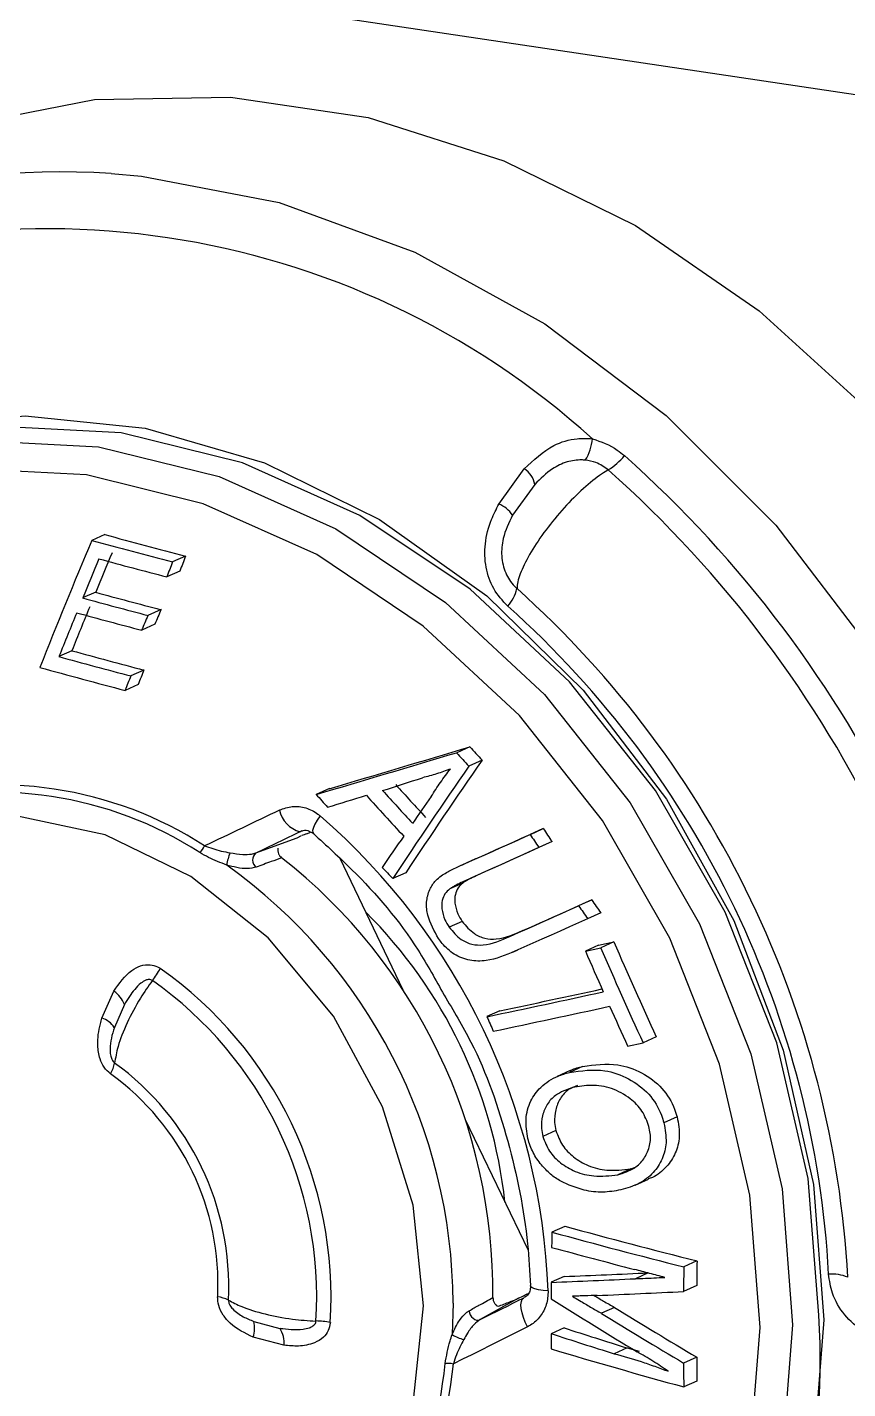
# Model space of a CAD drawing. Header units: millimetres. Extents: x 12 to 854, y 4 to 555.
# Drawn here: x 696.55 to 702.7, y 403.74 to 413.95 of the extents above; entities that cross this region are included whole.
import ezdxf

# ---------------------------------------------------------------- set-up
doc = ezdxf.new("R2010")
doc.units = ezdxf.units.MM

msp = doc.modelspace()

# ---------------------------------------------------------------- linework, layer by layer
at = {"color": 7, "linetype": 'Continuous', "lineweight": 25}
for p, q in [((671.456, 418.12), (719.648, 410.919)), ((700.088, 410.373), (700.278, 410.637)), ((700.357, 410.52), (700.19, 410.289)), ((697.133, 410.144), (697.034, 410.1)), ((697.738, 409.983), (697.639, 409.939)), ((697.696, 409.871), (697.597, 409.827)), ((697.064, 409.713), (696.966, 409.669)), ((697.554, 409.582), (697.456, 409.538)), ((697.507, 409.472), (697.409, 409.428)), ((696.886, 409.274), (696.788, 409.23)), ((697.426, 409.129), (697.328, 409.085)), ((697.382, 409.02), (697.284, 408.976)), ((699.869, 408.553), (699.771, 408.509)), ((699.961, 408.453), (699.862, 408.409)), ((698.816, 408.24), (698.718, 408.196)), ((698.611, 407.923), (698.596, 407.917)), ((698.647, 407.901), (698.676, 407.915)), ((700.42, 407.941), (700.321, 407.897)), ((698.265, 407.758), (698.576, 407.872)), ((698.576, 407.872), (698.608, 407.888)), ((700.486, 407.843), (700.387, 407.799)), ((698.894, 407.718), (699.368, 406.733)), ((699.879, 407.699), (699.781, 407.655)), ((699.913, 407.714), (699.815, 407.67)), ((699.879, 407.698), (699.913, 407.714)), ((699.389, 407.61), (699.291, 407.566)), ((699.916, 407.586), (699.818, 407.542)), ((699.817, 407.532), (699.719, 407.488)), ((700.784, 407.407), (700.685, 407.362)), ((700.852, 407.309), (700.753, 407.265)), ((699.812, 407.244), (699.715, 407.201)), ((700.268, 407.177), (700.17, 407.133)), ((700.834, 407.067), (700.95, 407.092)), ((700.95, 407.092), (700.851, 407.048)), ((700.191, 407.014), (700.23, 407.031)), ((700.834, 407.067), (700.736, 407.023)), ((700.736, 407.023), (700.851, 407.048)), ((697.111, 406.521), (697.201, 406.722)), ((697.279, 406.621), (697.204, 406.451)), ((700.095, 406.575), (699.997, 406.531)), ((701.268, 406.38), (701.169, 406.336)), ((701.053, 406.311), (701.169, 406.336)), ((700.715, 406.157), (700.617, 406.113)), ((700.623, 406.127), (700.525, 406.083)), ((699.835, 405.761), (700.306, 404.781)), ((701.424, 405.779), (701.325, 405.735)), ((700.515, 405.677), (700.417, 405.633)), ((701.077, 405.39), (700.979, 405.346)), ((701.077, 405.39), (701.111, 405.404)), ((701.11, 405.268), (701.209, 405.312)), ((700.582, 404.959), (700.485, 404.915)), ((701.573, 404.7), (701.474, 404.655)), ((700.578, 404.584), (700.48, 404.54)), ((700.235, 404.42), (700.267, 404.436)), ((701.571, 404.516), (701.472, 404.472)), ((700.235, 404.42), (699.946, 404.26)), ((700.954, 404.352), (700.856, 404.308)), ((698.25, 404.247), (698.445, 404.195)), ((698.476, 404.068), (698.245, 404.129)), ((700.577, 404.198), (700.479, 404.155)), ((701.049, 404.049), (700.951, 404.005)), ((701.049, 404.049), (701.139, 404.023)), ((701.571, 403.98), (701.472, 403.935)), ((701.573, 403.8), (701.474, 403.756))]:
    msp.add_line(p, q, dxfattribs=at)
at = {"color": 8, "linetype": 'Continuous', "lineweight": 25}
for p, q in [((701.206, 404.61), (701.111, 404.567)), ((699.744, 404.383), (699.737, 404.149))]:
    msp.add_line(p, q, dxfattribs=at)
at = {"color": 7, "linetype": 'Continuous', "lineweight": 25, "flags": 128}
for points in [[(694.548, 412.514), (695.14, 412.853), (696.069, 413.213), (697.055, 413.405), (698.074, 413.424), (699.106, 413.27), (700.125, 412.946), (701.111, 412.46), (702.04, 411.822), (702.892, 411.047), (703.648, 410.151), (704.291, 409.156), (704.807, 408.083), (705.184, 406.956), (705.413, 405.8), (705.49, 404.641)], [(691.967, 406.816), (692.065, 407.316), (692.365, 408.219), (692.805, 409.031), (693.371, 409.729), (694.048, 410.292), (694.816, 410.704), (695.652, 410.954), (696.534, 411.034), (697.434, 410.943), (698.329, 410.681), (699.191, 410.258), (699.996, 409.685), (700.72, 408.979), (701.344, 408.16), (701.849, 407.251), (702.22, 406.279), (702.447, 405.272), (702.524, 404.259)], [(702.486, 404.293), (702.407, 405.318), (702.171, 406.335), (701.785, 407.314), (701.263, 408.225), (700.618, 409.041), (699.871, 409.735), (699.045, 410.288), (698.165, 410.683), (697.256, 410.908), (696.348, 410.955), (695.468, 410.823), (694.642, 410.517), (694.139, 410.224)], [(691.88, 405.775), (691.959, 406.772), (692.194, 407.714), (692.578, 408.574), (693.098, 409.325), (693.739, 409.945), (694.483, 410.414), (695.305, 410.719), (696.181, 410.85), (697.085, 410.803), (697.989, 410.58), (698.865, 410.187), (699.687, 409.636), (700.43, 408.945), (701.072, 408.133), (701.592, 407.227), (701.976, 406.252), (702.211, 405.24), (702.29, 404.22), (702.211, 403.224)], [(702.046, 404.202), (701.969, 405.192), (701.741, 406.175), (701.369, 407.12), (700.864, 408.001), (700.241, 408.788), (699.52, 409.459), (698.722, 409.994), (697.871, 410.375), (696.994, 410.592), (696.116, 410.637), (695.266, 410.51), (694.468, 410.214), (693.746, 409.759), (693.124, 409.157), (692.618, 408.428), (692.246, 407.593), (692.018, 406.679), (691.942, 405.712), (692.018, 404.722), (692.246, 403.739)], [(699.522, 404.364), (699.444, 405.118), (699.215, 405.855), (698.846, 406.535), (698.358, 407.122), (697.778, 407.582), (697.135, 407.893), (696.466, 408.036), (695.805, 408.005), (695.189, 407.801), (694.651, 407.435), (694.22, 406.926), (693.919, 406.303), (693.765, 405.598), (693.765, 404.85), (693.919, 404.099), (694.22, 403.386)], [(699.815, 407.67), (699.878, 407.698), (699.941, 407.726), (700.004, 407.755), (700.068, 407.783), (700.131, 407.811), (700.194, 407.84), (700.258, 407.868), (700.321, 407.897)], [(699.913, 407.714), (699.977, 407.742), (700.04, 407.77), (700.103, 407.799), (700.166, 407.827), (700.23, 407.855), (700.293, 407.884), (700.357, 407.912), (700.42, 407.941)], [(700.387, 407.799), (700.316, 407.766), (700.244, 407.734), (700.173, 407.702), (700.102, 407.67), (700.031, 407.638), (699.96, 407.606), (699.889, 407.574), (699.818, 407.542)], [(700.486, 407.843), (700.414, 407.811), (700.343, 407.778), (700.272, 407.746), (700.2, 407.714), (700.129, 407.682), (700.058, 407.65), (699.987, 407.618), (699.916, 407.586)], [(700.268, 407.177), (700.333, 407.205), (700.397, 407.234), (700.461, 407.263), (700.526, 407.291), (700.59, 407.32), (700.655, 407.349), (700.719, 407.378), (700.784, 407.407)], [(700.17, 407.133), (700.234, 407.161), (700.299, 407.19), (700.363, 407.218), (700.427, 407.247), (700.492, 407.276), (700.556, 407.305), (700.621, 407.333), (700.685, 407.362)], [(700.753, 407.265), (700.684, 407.234), (700.616, 407.204), (700.547, 407.173), (700.479, 407.142), (700.41, 407.112), (700.342, 407.082), (700.274, 407.051), (700.206, 407.021)], [(699.946, 404.26), (699.987, 404.28), (700.028, 404.301), (700.069, 404.321), (700.11, 404.342), (700.151, 404.362), (700.192, 404.383), (700.233, 404.404), (700.275, 404.424)], [(700.302, 404.207), (700.285, 404.242), (700.271, 404.277), (700.261, 404.311), (700.255, 404.343), (700.253, 404.372), (700.256, 404.395), (700.263, 404.413), (700.275, 404.424)], [(699.444, 403.632), (699.522, 404.364)], [(699.865, 404.327), (699.867, 404.311), (699.873, 404.296), (699.882, 404.282), (699.894, 404.27), (699.907, 404.262), (699.92, 404.257), (699.934, 404.256), (699.946, 404.26)], [(702.524, 404.259), (702.447, 403.269), (702.22, 402.329), (701.849, 401.469), (701.344, 400.711), (700.72, 400.078), (699.996, 399.589), (699.191, 399.256), (698.329, 399.091), (697.434, 399.097), (696.534, 399.274), (695.652, 399.617), (695.037, 399.967)], [(700.302, 404.207), (700.232, 404.172), (700.163, 404.137), (700.093, 404.102), (700.023, 404.067), (699.954, 404.032), (699.884, 403.997), (699.815, 403.963), (699.746, 403.928)], [(701.969, 403.235), (702.046, 404.202)]]:
    msp.add_lwpolyline(points, dxfattribs=at)
at = {"color": 8, "linetype": 'Continuous', "lineweight": 25, "flags": 128}
for points in [[(697.179, 412.851), (697.407, 412.831), (698.441, 412.633), (699.457, 412.261), (700.432, 411.725), (701.341, 411.038), (702.164, 410.215), (702.882, 409.276), (703.477, 408.243), (703.936, 407.14), (704.248, 405.993), (704.406, 404.828), (704.406, 403.674), (704.248, 402.557), (703.936, 401.503), (703.477, 400.537), (702.945, 399.759)], [(698.746, 408.036), (698.725, 408.004), (698.708, 407.975), (698.697, 407.948), (698.691, 407.927), (698.692, 407.911), (698.697, 407.903)], [(700.457, 404.476), (700.419, 404.479), (700.385, 404.483), (700.358, 404.49), (700.338, 404.498), (700.327, 404.507), (700.324, 404.515)]]:
    msp.add_lwpolyline(points, dxfattribs=at)
at = {"color": 7, "linetype": 'Continuous', "lineweight": 25}
for centre, radius, start, end in [((696.824, 407.084), 5.778, 86.4781, 165.8096), ((696.702, 406.343), 6.093, 47.8798, 115.1226), ((700.441, 410.89), 0.349, 327.4526, 355.5432), ((700.641, 411.053), 0.501, 302.2076, 320.7147), ((695.156, 404.13), 8.839, 2.9629, 48.3632), ((700.17, 410.479), 0.192, 12.457, 55.539), ((695.113, 404.11), 8.722, 2.9629, 48.3632), ((700.006, 410.17), 0.219, 33.0493, 68.1943), ((708.807, 452.749), 44.175, 254.6766, 255.4885), ((743.005, 390.729), 49.885, 157.1499, 158.3305), ((708.826, 453.145), 44.63, 254.6806, 255.4842), ((743.435, 390.513), 50.262, 157.2342, 157.5967), ((743.128, 390.673), 49.844, 157.177, 157.5429), ((708.85, 453.22), 44.828, 254.7885, 255.4621), ((743.392, 392.658), 48.907, 159.3081, 159.4481), ((743.084, 392.799), 48.493, 159.2459, 159.3872), ((699.945, 409.803), 0.285, 317.0058, 347.0959), ((695.242, 404.169), 7.473, 3.1337, 48.1924), ((708.768, 452.859), 44.773, 254.7168, 255.3661), ((708.749, 452.465), 44.321, 254.7132, 255.3691), ((742.882, 390.753), 49.659, 157.7467, 158.1556), ((742.581, 390.911), 49.247, 157.6942, 158.1068), ((708.739, 452.73), 44.76, 254.6904, 255.337), ((744.14, 389.397), 50.844, 156.664, 156.7984), ((743.835, 389.564), 50.424, 156.6101, 156.7457), ((695.322, 404.205), 7.249, 3.1337, 48.1924), ((708.681, 452.441), 44.818, 254.6109, 255.3259), ((708.663, 452.05), 44.368, 254.6062, 255.3285), ((708.603, 452.122), 44.606, 254.4501, 255.3005), ((742.959, 390.808), 49.081, 158.0815, 158.2191), ((743.257, 390.651), 49.491, 158.1315, 158.2679), ((632.2, 633.688), 235.098, 286.43548, 286.70313), ((632.752, 632.074), 233.38, 286.4436, 286.71355), ((726.123, 432.65), 35.739, 222.4924, 222.7099), ((725.954, 432.447), 35.374, 222.4907, 222.7105), ((752.064, 372.415), 63.408, 145.41296, 146.33326), ((751.73, 372.697), 62.917, 145.36734, 146.29591), ((612.68, 677.787), 283.111, 287.7978, 287.86129), ((696.316, 405.396), 2.816, 57.1267, 105.8757), ((696.331, 405.413), 2.855, 57.1267, 105.8757), ((725.841, 432.341), 35.923, 222.1677, 222.6983), ((725.673, 432.14), 35.561, 222.1627, 222.6987), ((725.344, 431.855), 35.619, 221.6226, 221.8264), ((624.247, 649.868), 253.002, 287.13865, 287.20765), ((725.783, 432.277), 35.951, 222.0649, 222.7269), ((752.592, 371.122), 64.681, 145.04415, 145.26097), ((805.042, 184.781), 247.438, 115.51923, 115.66338), ((698.653, 408.126), 0.216, 192.3138, 254.7813), ((695.493, 404.282), 4.968, 2.2373, 49.0888), ((805.168, 184.68), 247.37, 115.51958, 115.60467), ((729.745, 427.54), 35.378, 213.7266, 213.9178), ((729.544, 427.381), 35.016, 213.7231, 213.9163), ((697.737, 407.877), 0.158, 312.7453, 335.2263), ((751.777, 371.691), 63.687, 145.36871, 145.62414), ((698.342, 407.634), 0.297, 155.048, 173.4616), ((698.308, 407.706), 0.0678, 129.5431, 233.2294), ((695.919, 404.473), 4.123, 359.3336, 51.9925), ((695.685, 404.366), 4.059, 0.2459, 54.4274), ((725.911, 432.37), 36.385, 222.7963, 222.9776), ((729.806, 427.56), 35.334, 214.777, 214.9694), ((696.534, 404.75), 3.62, 6.2122, 45.1139), ((730.008, 427.719), 35.696, 214.7698, 214.9602), ((733.076, 421.008), 35.011, 203.4202, 204.6967), ((733.256, 421.088), 35.431, 203.3882, 203.9278), ((733.307, 421.111), 35.372, 203.426, 204.6895), ((697.042, 407.157), 0.571, 321.4631, 332.4052), ((695.816, 404.427), 3.013, 356.4135, 54.9126), ((695.823, 404.43), 2.898, 356.4135, 54.9126), ((697.095, 406.559), 0.194, 18.6971, 57.0738), ((668.497, 555.855), 152.611, 281.91222, 282.24705), ((668.841, 554.537), 151.227, 281.92724, 282.22371), ((668.476, 555.962), 152.836, 281.92055, 282.25511), ((733.251, 421.086), 35.426, 204.1204, 204.6492), ((697.056, 406.352), 0.177, 33.6922, 71.7909), ((732.832, 420.9), 35.841, 203.6352, 203.8256), ((696.92, 406.243), 0.292, 331.1928, 348.2543), ((695.992, 404.507), 2.07, 357.2292, 54.0969), ((696.035, 404.526), 1.946, 357.2292, 54.0969), ((714.666, 456.662), 53.586, 254.7629, 255.8579), ((737.917, 404.255), 37.438, 178.9895, 179.164), ((714.722, 457.029), 54.023, 254.7201, 255.8052), ((714.623, 456.671), 53.762, 254.7507, 255.4364), ((738.168, 404.185), 36.697, 179.266, 179.5527), ((737.898, 404.229), 36.328, 179.2585, 179.5481), ((737.438, 404.26), 36.959, 179.5666, 179.7588), ((697.033, 492.316), 87.844, 272.24858, 272.66036), ((697.116, 491.712), 87.197, 272.27542, 272.69078), ((702.584, 404.297), 0.305, 66.8597, 94.5198), ((697.93, 404.133), 0.303, 64.6749, 80.7994), ((697, 493.572), 89.213, 272.45692, 272.87328), ((723.141, 440.466), 42.581, 237.8457, 238.8659), ((723.159, 440.479), 42.406, 238.425, 239.3979), ((698.072, 404.195), 0.184, 339.0401, 16.2819), ((698.71, 403.626), 0.624, 79.5094, 89.5153), ((697.657, 403.964), 4.84, 286.4346, 3.8998), ((697.682, 403.915), 6.264, 297.7283, 3.6839), ((723.297, 440.742), 42.791, 238.3705, 239.334), ((698.273, 404.085), 0.204, 354.9486, 32.6688), ((699.883, 404.369), 0.264, 236.4774, 257.283), ((736.928, 404.261), 36.449, 180.1668, 180.3465), ((716.277, 452.96), 51.298, 252.0639, 252.6166), ((716.206, 452.616), 50.878, 252.1097, 252.6676), ((715.575, 454.839), 52.994, 253.4499, 254.568), ((696.796, 404.205), 2.901, 306.8193, 354.5929), ((696.818, 404.205), 2.941, 306.8193, 354.5929), ((699.706, 403.759), 0.173, 76.687, 97.2586), ((737.205, 404.185), 35.734, 180.4008, 180.6892), ((736.935, 404.23), 35.365, 180.4049, 180.6964)]:
    msp.add_arc(centre, radius, start, end, dxfattribs=at)
for major_axis, ratio, start_param, end_param in [((36.889, 12.519), 0.010464, 2.036951, 2.038116), ((33.705, 19.147), 0.004578, 4.246023, 4.247189)]:
    msp.add_ellipse((715.344, 413.183), major_axis=major_axis, ratio=ratio, start_param=start_param, end_param=end_param, dxfattribs=at)
for points, knots in [([(700.278, 410.637), (700.348, 410.702), (700.463, 410.811), (700.652, 410.869), (700.75, 410.865), (700.789, 410.863)], [0, 0, 0, 0, 0.482423, 0.798085, 1, 1, 1, 1]), ([(700.789, 410.863), (700.854, 410.84), (700.94, 410.809), (701.011, 410.75), (701.029, 410.736)], [0, 0, 0, 0, 0.752088, 1, 1, 1, 1]), ([(700.735, 410.702), (700.726, 410.703), (700.681, 410.706), (700.595, 410.693), (700.47, 410.634), (700.399, 410.563), (700.357, 410.52)], [0, 0, 0, 0, 0.062362, 0.319774, 0.595585, 1, 1, 1, 1]), ([(700.908, 410.629), (700.878, 410.65), (700.826, 410.687), (700.762, 410.698), (700.735, 410.702)], [0, 0, 0, 0, 0.567652, 1, 1, 1, 1]), ([(700.908, 410.629), (700.892, 410.619), (700.835, 410.585), (700.722, 410.495), (700.575, 410.348), (700.437, 410.18), (700.323, 410.011), (700.247, 409.861), (700.224, 409.777), (700.224, 409.743), (700.224, 409.739)], [0, 0, 0, 0, 0.062589, 0.214629, 0.366687, 0.51878, 0.670909, 0.82306, 0.975209, 1, 1, 1, 1]), ([(700.154, 409.608), (700.116, 409.649), (700.04, 409.732), (699.983, 409.899), (699.978, 410.08), (700.02, 410.242), (700.068, 410.335), (700.088, 410.373)], [0, 0, 0, 0, 0.205574, 0.410977, 0.620907, 0.847176, 1, 1, 1, 1]), ([(700.19, 410.289), (700.162, 410.232), (700.116, 410.137), (700.102, 409.983), (700.131, 409.857), (700.182, 409.778), (700.217, 409.745), (700.224, 409.739)], [0, 0, 0, 0, 0.318628, 0.535708, 0.753949, 0.95248, 1, 1, 1, 1]), ([(699.725, 408.387), (699.69, 408.375), (699.638, 408.355), (699.568, 408.336), (699.532, 408.326), (699.514, 408.322)], [0, 0, 0, 0, 0.498901, 0.749381, 1, 1, 1, 1]), ([(699.58, 408.181), (699.603, 408.217), (699.637, 408.27), (699.686, 408.338), (699.712, 408.371), (699.725, 408.387)], [0, 0, 0, 0, 0.499124, 0.749399, 1, 1, 1, 1]), ([(698.442, 408.08), (698.474, 408.091), (698.537, 408.113), (698.64, 408.101), (698.709, 408.067), (698.741, 408.041), (698.746, 408.036)], [0, 0, 0, 0, 0.314204, 0.628521, 0.939871, 1, 1, 1, 1]), ([(698.611, 407.921), (698.613, 407.923), (698.631, 407.931), (698.659, 407.928), (698.686, 407.91), (698.697, 407.902)], [0, 0, 0, 0, 0.102269, 0.659177, 1, 1, 1, 1]), ([(698.697, 407.903), (698.794, 407.814), (699.08, 407.554), (699.425, 407.153), (699.614, 406.806), (699.676, 406.693)], [0, 0, 0, 0, 0.257281, 0.755993, 1, 1, 1, 1]), ([(697.88, 407.811), (697.921, 407.797), (697.983, 407.776), (698.05, 407.763), (698.072, 407.759)], [0, 0, 0, 0, 0.66487, 1, 1, 1, 1]), ([(698.431, 407.793), (698.43, 407.787), (698.429, 407.773), (698.434, 407.752), (698.444, 407.734), (698.454, 407.726), (698.458, 407.722)], [0, 0, 0, 0, 0.258453, 0.516921, 0.775244, 1, 1, 1, 1]), ([(698.047, 407.667), (698, 407.685), (697.929, 407.713), (697.866, 407.748), (697.844, 407.761)], [0, 0, 0, 0, 0.651575, 1, 1, 1, 1]), ([(698.072, 407.759), (698.104, 407.754), (698.16, 407.745), (698.226, 407.747), (698.254, 407.755), (698.265, 407.758)], [0, 0, 0, 0, 0.449388, 0.79343, 1, 1, 1, 1]), ([(698.458, 407.722), (698.432, 407.712), (698.369, 407.689), (698.305, 407.666), (698.268, 407.652)], [0, 0, 0, 0, 0.410381, 1, 1, 1, 1]), ([(698.268, 407.652), (698.246, 407.647), (698.204, 407.637), (698.125, 407.646), (698.072, 407.661), (698.047, 407.667)], [0, 0, 0, 0, 0.348734, 0.695761, 1, 1, 1, 1]), ([(699.635, 407.117), (699.603, 407.173), (699.554, 407.258), (699.54, 407.39), (699.563, 407.482), (699.606, 407.548), (699.641, 407.576), (699.655, 407.587)], [0, 0, 0, 0, 0.36167, 0.54636, 0.732868, 0.893698, 1, 1, 1, 1]), ([(699.655, 407.587), (699.681, 407.603), (699.719, 407.626), (699.774, 407.651), (699.801, 407.664), (699.815, 407.67)], [0, 0, 0, 0, 0.497162, 0.748514, 1, 1, 1, 1]), ([(699.916, 407.586), (699.899, 407.578), (699.874, 407.566), (699.84, 407.548), (699.825, 407.538), (699.817, 407.532)], [0, 0, 0, 0, 0.498706, 0.748894, 1, 1, 1, 1]), ([(699.719, 407.488), (699.706, 407.477), (699.68, 407.454), (699.659, 407.4), (699.658, 407.332), (699.677, 407.262), (699.703, 407.219), (699.715, 407.201)], [0, 0, 0, 0, 0.167081, 0.33589, 0.535432, 0.795957, 1, 1, 1, 1]), ([(699.818, 407.542), (699.801, 407.534), (699.776, 407.522), (699.742, 407.504), (699.727, 407.494), (699.719, 407.488)], [0, 0, 0, 0, 0.4987051, 0.7488926, 1, 1, 1, 1]), ([(699.817, 407.532), (699.804, 407.521), (699.778, 407.498), (699.757, 407.444), (699.755, 407.376), (699.775, 407.305), (699.801, 407.263), (699.812, 407.244)], [0, 0, 0, 0, 0.167211, 0.33615, 0.535712, 0.796176, 1, 1, 1, 1]), ([(699.715, 407.201), (699.743, 407.167), (699.79, 407.111), (699.884, 407.069), (700.013, 407.064), (700.105, 407.104), (700.17, 407.133)], [0, 0, 0, 0, 0.245003, 0.41349, 0.582317, 1, 1, 1, 1]), ([(699.812, 407.244), (699.841, 407.211), (699.888, 407.155), (699.982, 407.113), (700.111, 407.108), (700.203, 407.148), (700.268, 407.177)], [0, 0, 0, 0, 0.244928, 0.413368, 0.582146, 1, 1, 1, 1]), ([(700.206, 407.021), (700.136, 406.991), (700.028, 406.945), (699.868, 406.947), (699.751, 406.992), (699.677, 407.059), (699.644, 407.104), (699.635, 407.117)], [0, 0, 0, 0, 0.359351, 0.552775, 0.746641, 0.930472, 1, 1, 1, 1]), ([(697.201, 406.722), (697.241, 406.78), (697.296, 406.86), (697.399, 406.915), (697.467, 406.925), (697.518, 406.911), (697.542, 406.897), (697.548, 406.893)], [0, 0, 0, 0, 0.470858, 0.643843, 0.818186, 0.946168, 1, 1, 1, 1]), ([(697.489, 406.801), (697.458, 406.758), (697.387, 406.657), (697.295, 406.483), (697.227, 406.312), (697.213, 406.223), (697.206, 406.183)], [0, 0, 0, 0, 0.209448, 0.488381, 0.767637, 1, 1, 1, 1]), ([(697.489, 406.801), (697.485, 406.804), (697.477, 406.809), (697.459, 406.81), (697.433, 406.803), (697.378, 406.766), (697.326, 406.7), (697.292, 406.642), (697.279, 406.621)], [0, 0, 0, 0, 0.048508, 0.096801, 0.175983, 0.321769, 0.75629, 1, 1, 1, 1]), ([(699.676, 406.693), (699.746, 406.577), (699.953, 406.235), (700.171, 405.6), (700.298, 404.98), (700.319, 404.619), (700.324, 404.515)], [0, 0, 0, 0, 0.175356, 0.518257, 0.861007, 1, 1, 1, 1]), ([(697.176, 406.102), (697.159, 406.118), (697.124, 406.148), (697.09, 406.225), (697.073, 406.337), (697.088, 406.44), (697.107, 406.506), (697.111, 406.521)], [0, 0, 0, 0, 0.155667, 0.310345, 0.532729, 0.895133, 1, 1, 1, 1]), ([(697.204, 406.451), (697.195, 406.424), (697.179, 406.371), (697.17, 406.302), (697.173, 406.248), (697.182, 406.217), (697.193, 406.195), (697.202, 406.187), (697.206, 406.183)], [0, 0, 0, 0, 0.30313, 0.609507, 0.766757, 0.877763, 0.941122, 1, 1, 1, 1]), ([(700.623, 406.125), (700.626, 406.127), (700.653, 406.145), (700.685, 406.151), (700.715, 406.157)], [0, 0, 0, 0, 0.080967, 1, 1, 1, 1]), ([(700.715, 406.157), (700.804, 406.17), (700.953, 406.191), (701.162, 406.119), (701.316, 406.004), (701.395, 405.876), (701.418, 405.799), (701.424, 405.779)], [0, 0, 0, 0, 0.3054374, 0.5180045, 0.7306168, 0.9321827, 1, 1, 1, 1]), ([(700.305, 405.617), (700.297, 405.666), (700.281, 405.762), (700.318, 405.9), (700.403, 406.014), (700.51, 406.083), (700.588, 406.105), (700.617, 406.113)], [0, 0, 0, 0, 0.213451, 0.428032, 0.621237, 0.862062, 1, 1, 1, 1]), ([(700.617, 406.113), (700.705, 406.126), (700.855, 406.147), (701.064, 406.074), (701.217, 405.96), (701.296, 405.832), (701.319, 405.754), (701.325, 405.735)], [0, 0, 0, 0, 0.305551, 0.51805, 0.73059, 0.932169, 1, 1, 1, 1]), ([(700.64, 405.999), (700.595, 405.983), (700.521, 405.958), (700.445, 405.877), (700.411, 405.789), (700.403, 405.705), (700.413, 405.653), (700.417, 405.633)], [0, 0, 0, 0, 0.29946, 0.49139, 0.683806, 0.877947, 1, 1, 1, 1]), ([(700.676, 406.015), (700.653, 406.006), (700.602, 405.987), (700.544, 405.92), (700.509, 405.833), (700.501, 405.748), (700.511, 405.697), (700.515, 405.677)], [0, 0, 0, 0, 0.180809, 0.405285, 0.630335, 0.857266, 1, 1, 1, 1]), ([(701.213, 405.707), (701.198, 405.747), (701.168, 405.828), (701.067, 405.928), (700.936, 406), (700.783, 406.024), (700.687, 406.007), (700.64, 405.999)], [0, 0, 0, 0, 0.175914, 0.352504, 0.576043, 0.795575, 1, 1, 1, 1]), ([(701.424, 405.779), (701.433, 405.729), (701.45, 405.638), (701.416, 405.506), (701.346, 405.401), (701.27, 405.336), (701.218, 405.319), (701.207, 405.316)], [0, 0, 0, 0, 0.259788, 0.479985, 0.699486, 0.940352, 1, 1, 1, 1]), ([(700.515, 405.677), (700.529, 405.639), (700.558, 405.563), (700.647, 405.474), (700.761, 405.407), (700.911, 405.371), (701.018, 405.383), (701.077, 405.39)], [0, 0, 0, 0, 0.170464, 0.341265, 0.523994, 0.734277, 1, 1, 1, 1]), ([(700.979, 405.346), (701.023, 405.36), (701.099, 405.383), (701.178, 405.463), (701.22, 405.552), (701.228, 405.639), (701.216, 405.69), (701.213, 405.707)], [0, 0, 0, 0, 0.287662, 0.488095, 0.688512, 0.893605, 1, 1, 1, 1]), ([(701.325, 405.735), (701.334, 405.685), (701.351, 405.593), (701.317, 405.462), (701.247, 405.355), (701.139, 405.272), (701.048, 405.246), (701.001, 405.232)], [0, 0, 0, 0, 0.215038, 0.397267, 0.578924, 0.778097, 1, 1, 1, 1]), ([(700.406, 405.42), (700.395, 405.434), (700.372, 405.464), (700.344, 405.513), (700.321, 405.564), (700.31, 405.599), (700.305, 405.617)], [0, 0, 0, 0, 0.250136, 0.500406, 0.748472, 1, 1, 1, 1]), ([(700.417, 405.633), (700.432, 405.595), (700.46, 405.519), (700.55, 405.43), (700.663, 405.363), (700.813, 405.327), (700.919, 405.339), (700.979, 405.346)], [0, 0, 0, 0, 0.1706, 0.341537, 0.524404, 0.73468, 1, 1, 1, 1]), ([(700.726, 405.231), (700.666, 405.249), (700.577, 405.277), (700.472, 405.349), (700.428, 405.396), (700.406, 405.42)], [0, 0, 0, 0, 0.498903, 0.745514, 1, 1, 1, 1]), ([(701.001, 405.232), (700.956, 405.225), (700.889, 405.213), (700.796, 405.218), (700.749, 405.226), (700.726, 405.231)], [0, 0, 0, 0, 0.489367, 0.74303, 1, 1, 1, 1]), ([(701.332, 404.577), (701.294, 404.587), (701.237, 404.601), (701.161, 404.621), (701.124, 404.631), (701.105, 404.636)], [0, 0, 0, 0, 0.49999, 0.749996, 1, 1, 1, 1]), ([(701.111, 404.567), (701.129, 404.568), (701.175, 404.57), (701.249, 404.573), (701.304, 404.576), (701.332, 404.577)], [0, 0, 0, 0, 0.249995, 0.624993, 1, 1, 1, 1]), ([(703.091, 404.074), (702.997, 404.1), (702.843, 404.142), (702.673, 404.291), (702.582, 404.444), (702.567, 404.553), (702.56, 404.601)], [0, 0, 0, 0, 0.356484, 0.586818, 0.817791, 1, 1, 1, 1]), ([(698.245, 404.129), (698.184, 404.158), (698.1, 404.199), (698.018, 404.292), (697.982, 404.362), (697.98, 404.41), (697.978, 404.432)], [0, 0, 0, 0, 0.476924, 0.661342, 0.8471, 1, 1, 1, 1]), ([(699.865, 404.327), (699.889, 404.341), (699.948, 404.373), (700.007, 404.406), (700.042, 404.425)], [0, 0, 0, 0, 0.410381, 1, 1, 1, 1]), ([(700.042, 404.425), (700.043, 404.418), (700.044, 404.404), (700.053, 404.384), (700.066, 404.369), (700.076, 404.362), (700.081, 404.36)], [0, 0, 0, 0, 0.261173, 0.522421, 0.78194, 1, 1, 1, 1]), ([(700.323, 404.515), (700.323, 404.507), (700.325, 404.485), (700.311, 404.456), (700.296, 404.434), (700.279, 404.429), (700.275, 404.427)], [0, 0, 0, 0, 0.174895, 0.479508, 0.871137, 1, 1, 1, 1]), ([(700.457, 404.476), (700.455, 404.441), (700.45, 404.372), (700.401, 404.281), (700.346, 404.23), (700.31, 404.211), (700.302, 404.207)], [0, 0, 0, 0, 0.307355, 0.614599, 0.924682, 1, 1, 1, 1]), ([(700.825, 404.441), (700.794, 404.441), (700.747, 404.439), (700.686, 404.437), (700.655, 404.436), (700.639, 404.435)], [0, 0, 0, 0, 0.499995, 0.7499975, 1, 1, 1, 1]), ([(700.639, 404.435), (700.657, 404.424), (700.702, 404.397), (700.775, 404.355), (700.829, 404.323), (700.856, 404.308)], [0, 0, 0, 0, 0.249965, 0.624972, 1, 1, 1, 1]), ([(700.801, 404.441), (700.825, 404.427), (700.876, 404.397), (700.927, 404.367), (700.954, 404.352)], [0, 0, 0, 0, 0.466563, 1, 1, 1, 1]), ([(698.06, 404.406), (698.091, 404.39), (698.163, 404.351), (698.33, 404.3), (698.527, 404.262), (698.657, 404.253), (698.715, 404.249)], [0, 0, 0, 0, 0.2098222, 0.4891728, 0.768619, 1, 1, 1, 1]), ([(698.06, 404.406), (698.06, 404.401), (698.061, 404.388), (698.072, 404.364), (698.105, 404.322), (698.166, 404.281), (698.223, 404.258), (698.25, 404.247)], [0, 0, 0, 0, 0.060752, 0.139356, 0.276067, 0.657463, 1, 1, 1, 1]), ([(699.737, 404.149), (699.754, 404.186), (699.784, 404.251), (699.832, 404.306), (699.857, 404.322), (699.865, 404.327)], [0, 0, 0, 0, 0.486904, 0.843488, 1, 1, 1, 1]), ([(700.081, 404.36), (700.11, 404.371), (700.145, 404.384), (700.188, 404.401), (700.203, 404.406), (700.213, 404.411), (700.221, 404.414), (700.227, 404.417), (700.232, 404.419), (700.234, 404.42), (700.235, 404.42)], [0, 0, 0, 0, 0.612176, 0.74147, 0.828526, 0.887443, 0.927676, 0.969497, 0.985761, 1, 1, 1, 1]), ([(698.445, 404.195), (698.473, 404.192), (698.531, 404.184), (698.606, 404.185), (698.661, 404.196), (698.691, 404.21), (698.707, 404.224), (698.714, 404.237), (698.715, 404.246), (698.715, 404.249)], [0, 0, 0, 0, 0.291586, 0.586246, 0.74759, 0.850142, 0.915329, 0.965985, 1, 1, 1, 1]), ([(698.824, 404.239), (698.82, 404.218), (698.812, 404.175), (698.769, 404.121), (698.694, 404.076), (698.59, 404.058), (698.512, 404.064), (698.476, 404.068)], [0, 0, 0, 0, 0.141277, 0.281947, 0.468635, 0.753541, 1, 1, 1, 1]), ([(699.946, 404.26), (699.931, 404.249), (699.897, 404.225), (699.856, 404.168), (699.834, 404.127), (699.825, 404.111)], [0, 0, 0, 0, 0.331603, 0.745567, 1, 1, 1, 1]), ([(699.684, 403.931), (699.695, 403.988), (699.708, 404.06), (699.732, 404.133), (699.737, 404.149)], [0, 0, 0, 0, 0.774383, 1, 1, 1, 1]), ([(699.825, 404.111), (699.805, 404.074), (699.773, 404.013), (699.753, 403.951), (699.746, 403.928)], [0, 0, 0, 0, 0.624202, 1, 1, 1, 1]), ([(701.357, 403.873), (701.319, 403.899), (701.262, 403.937), (701.184, 403.985), (701.145, 404.007), (701.125, 404.018)], [0, 0, 0, 0, 0.499277, 0.749515, 1, 1, 1, 1]), ([(700.951, 404.005), (701.019, 403.986), (701.121, 403.958), (701.256, 403.911), (701.323, 403.886), (701.357, 403.873)], [0, 0, 0, 0, 0.498571, 0.7491895, 1, 1, 1, 1])]:
    msp.add_open_spline(points, degree=3, knots=knots, dxfattribs=at)

doc.saveas('drawing.dxf')
